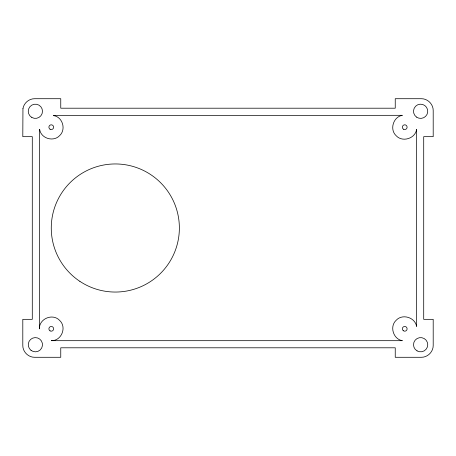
<?xml version="1.0" encoding="UTF-8"?>
<svg xmlns="http://www.w3.org/2000/svg" width="456" height="456" viewBox="0 0 456 456"><rect width="100%" height="100%" fill="white"/><g stroke="black" fill="none" stroke-linecap="round" stroke-linejoin="round"><path stroke-width="0.68" d="M416.596 129.55L416.596 326.45C415.251 317.57 402.54 313.335 396.178 320.266C389.247 326.627 393.482 339.338 402.363 340.683L51.323 340.683C61.463 341.031 67.1 327.243 59.611 320.391C52.691 312.976 38.954 318.744 39.404 328.879L39.649 129.304C40.801 138.442 53.449 142.312 59.679 135.592C66.399 129.361 62.529 116.713 53.392 115.562L402.363 115.317C393.482 116.662 389.247 129.373 396.178 135.734C402.54 142.665 415.251 138.43 416.596 129.55M22.948 108.716L22.8 136.669L32.29 136.669L32.29 319.331L22.8 319.331L22.8 345.426C22.68 351.77 28.318 357.407 34.662 357.287L60.756 357.287L60.756 347.797L395.244 347.797L395.244 357.287L421.338 357.287C427.682 357.407 433.32 351.77 433.2 345.426L433.2 319.331L423.709 319.331L423.709 136.669L433.2 136.669L433.2 110.574C433.32 104.23 427.682 98.593 421.338 98.713L395.244 98.713L395.244 108.203L60.756 108.203L60.756 98.713L34.662 98.713C28.99 98.638 23.763 103.107 22.948 108.716M31.042 350.362A7.119 7.119 0 0 0 42.431 345.642A7.119 7.119 0 0 0 32.65 338.141A7.119 7.119 0 0 0 31.042 350.362M417.069 350.881A7.119 7.119 0 0 0 427.745 344.713A7.119 7.119 0 0 0 417.069 338.551A7.119 7.119 0 0 0 417.069 350.881M31.817 117.448A7.119 7.119 0 0 0 42.488 111.287A7.119 7.119 0 0 0 31.817 105.119A7.119 7.119 0 0 0 31.817 117.448M416.493 117.078A7.119 7.119 0 0 0 427.711 111.971A7.119 7.119 0 0 0 417.679 104.806A7.119 7.119 0 0 0 416.493 117.078M403.549 129.236A2.371 2.371 0 0 0 407.105 127.178A2.371 2.371 0 0 0 403.549 125.126A2.371 2.371 0 0 0 403.549 129.236M403.286 330.703A2.371 2.371 0 0 0 407.083 329.135A2.371 2.371 0 0 0 403.828 326.627A2.371 2.371 0 0 0 403.286 330.703M50.08 129.236A2.371 2.371 0 0 0 53.637 127.178A2.371 2.371 0 0 0 50.08 125.126A2.371 2.371 0 0 0 50.08 129.236M50.08 330.874A2.371 2.371 0 0 0 53.637 328.822A2.371 2.371 0 0 0 50.08 326.764A2.371 2.371 0 0 0 50.08 330.874M79.885 281.358A64.051 64.051 0 0 0 179.242 232.007A64.051 64.051 0 0 0 86.828 170.635A64.051 64.051 0 0 0 79.885 281.358"/></g></svg>
